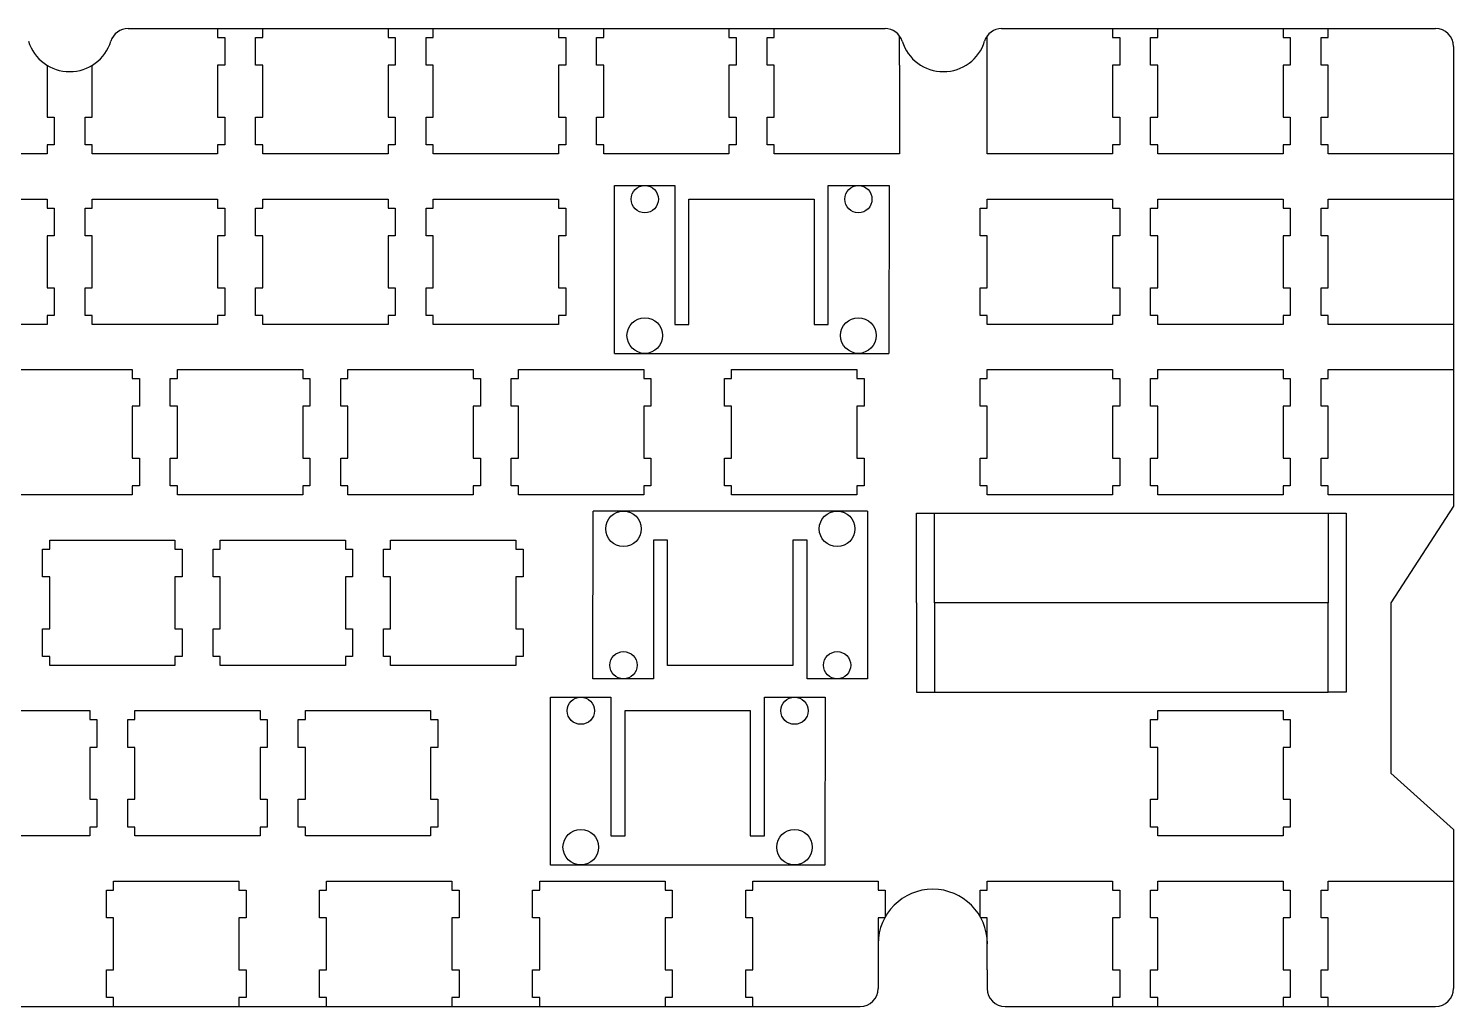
# Model space of a CAD drawing. Header units: millimetres. Extents: x 202 to 545, y 310 to 419.
# Drawn here: x 385.6 to 544.9, y 309.8 to 419 of the extents above; entities that cross this region are included whole.
import ezdxf

# ---------------------------------------------------------------- set-up
doc = ezdxf.new("R2010")
doc.units = ezdxf.units.MM

msp = doc.modelspace()

# ---------------------------------------------------------------- linework, layer by layer
at = {"color": 0}
for p, q in [((396.74, 419.03), (406.75, 419.03)), ((406.75, 419.03), (406.75, 418.03)), ((411.8, 418.03), (411.8, 419.03)), ((411.8, 419.03), (425.8, 419.03)), ((425.8, 419.03), (425.8, 418.03)), ((430.85, 418.03), (430.85, 419.03)), ((430.85, 419.03), (444.85, 419.03)), ((444.85, 419.03), (444.85, 418.03)), ((449.9, 418.03), (449.9, 419.03)), ((449.9, 419.03), (463.9, 419.03)), ((463.9, 419.03), (463.9, 418.03)), ((468.95, 418.03), (468.95, 419.03)), ((468.95, 419.03), (480.95, 419.03)), ((494.76, 419.03), (506.76, 419.03)), ((506.76, 419.03), (506.76, 418.03)), ((511.81, 418.03), (511.81, 419.03)), ((511.81, 419.03), (525.81, 419.03)), ((525.81, 419.03), (525.81, 418.03)), ((530.86, 418.03), (530.86, 419.03)), ((530.86, 419.03), (542.86, 419.03)), ((406.75, 418.03), (407.55, 418.03)), ((407.55, 418.03), (407.55, 414.93)), ((411, 414.93), (411, 418.03)), ((411, 418.03), (411.8, 418.03)), ((425.8, 418.03), (426.6, 418.03)), ((426.6, 418.03), (426.6, 414.93)), ((430.05, 414.93), (430.05, 418.03)), ((430.05, 418.03), (430.85, 418.03)), ((444.85, 418.03), (445.65, 418.03)), ((445.65, 418.03), (445.65, 414.93)), ((449.1, 414.93), (449.1, 418.03)), ((449.1, 418.03), (449.9, 418.03)), ((463.9, 418.03), (464.7, 418.03)), ((464.7, 418.03), (464.7, 414.93)), ((468.15, 414.93), (468.15, 418.03)), ((468.15, 418.03), (468.95, 418.03)), ((492.76, 409.13), (492.76, 418.22)), ((506.76, 418.03), (507.56, 418.03)), ((507.56, 418.03), (507.56, 414.93)), ((511.01, 414.93), (511.01, 418.03)), ((511.01, 418.03), (511.81, 418.03)), ((525.81, 418.03), (526.61, 418.03)), ((526.61, 418.03), (526.61, 414.93)), ((530.06, 414.93), (530.06, 418.03)), ((530.06, 418.03), (530.86, 418.03)), ((544.86, 417.03), (544.86, 365.69)), ((387.7, 414.93), (387.7, 409.13)), ((392.75, 409.13), (392.75, 414.93)), ((407.55, 414.93), (406.75, 414.93)), ((406.75, 414.93), (406.75, 409.13)), ((411.8, 414.93), (411, 414.93)), ((411.8, 409.13), (411.8, 414.93)), ((426.6, 414.93), (425.8, 414.93)), ((425.8, 414.93), (425.8, 409.13)), ((430.85, 414.93), (430.05, 414.93)), ((430.85, 409.13), (430.85, 414.93)), ((445.65, 414.93), (444.85, 414.93)), ((444.85, 414.93), (444.85, 409.13)), ((449.9, 414.93), (449.1, 414.93)), ((449.9, 409.13), (449.9, 414.93)), ((464.7, 414.93), (463.9, 414.93)), ((463.9, 414.93), (463.9, 409.13)), ((468.95, 414.93), (468.15, 414.93)), ((468.95, 409.13), (468.95, 414.93)), ((482.95, 414.93), (482.95, 409.13)), ((507.56, 414.93), (506.76, 414.93)), ((506.76, 414.93), (506.76, 409.13)), ((511.81, 414.93), (511.01, 414.93)), ((511.81, 409.13), (511.81, 414.93)), ((526.61, 414.93), (525.81, 414.93)), ((525.81, 414.93), (525.81, 409.13)), ((530.86, 414.93), (530.06, 414.93)), ((530.86, 409.13), (530.86, 414.93)), ((387.7, 409.13), (388.5, 409.13)), ((388.5, 409.13), (388.5, 406.03)), ((391.95, 406.03), (391.95, 409.13)), ((391.95, 409.13), (392.75, 409.13)), ((406.75, 409.13), (407.55, 409.13)), ((407.55, 409.13), (407.55, 406.03)), ((411, 406.03), (411, 409.13)), ((411, 409.13), (411.8, 409.13)), ((425.8, 409.13), (426.6, 409.13)), ((426.6, 409.13), (426.6, 406.03)), ((430.05, 406.03), (430.05, 409.13)), ((430.05, 409.13), (430.85, 409.13)), ((444.85, 409.13), (445.65, 409.13)), ((445.65, 409.13), (445.65, 406.03)), ((449.1, 406.03), (449.1, 409.13)), ((449.1, 409.13), (449.9, 409.13)), ((463.9, 409.13), (464.7, 409.13)), ((464.7, 409.13), (464.7, 406.03)), ((468.15, 406.03), (468.15, 409.13)), ((468.15, 409.13), (468.95, 409.13)), ((482.95, 409.13), (482.95, 405.03)), ((492.76, 405.03), (492.76, 409.13)), ((506.76, 409.13), (507.56, 409.13)), ((507.56, 409.13), (507.56, 406.03)), ((511.01, 406.03), (511.01, 409.13)), ((511.01, 409.13), (511.81, 409.13)), ((525.81, 409.13), (526.61, 409.13)), ((526.61, 409.13), (526.61, 406.03)), ((530.06, 406.03), (530.06, 409.13)), ((530.06, 409.13), (530.86, 409.13)), ((387.7, 405.03), (373.7, 405.03)), ((387.7, 406.03), (387.7, 405.03)), ((388.5, 406.03), (387.7, 406.03)), ((392.75, 406.03), (391.95, 406.03)), ((392.75, 405.03), (392.75, 406.03)), ((406.75, 405.03), (392.75, 405.03)), ((406.75, 406.03), (406.75, 405.03)), ((407.55, 406.03), (406.75, 406.03)), ((411.8, 406.03), (411, 406.03)), ((411.8, 405.03), (411.8, 406.03)), ((425.8, 405.03), (411.8, 405.03)), ((425.8, 406.03), (425.8, 405.03)), ((426.6, 406.03), (425.8, 406.03)), ((430.85, 406.03), (430.05, 406.03)), ((430.85, 405.03), (430.85, 406.03)), ((444.85, 405.03), (430.85, 405.03)), ((444.85, 406.03), (444.85, 405.03)), ((445.65, 406.03), (444.85, 406.03)), ((449.9, 406.03), (449.1, 406.03)), ((449.9, 405.03), (449.9, 406.03)), ((463.9, 405.03), (449.9, 405.03)), ((463.9, 406.03), (463.9, 405.03)), ((464.7, 406.03), (463.9, 406.03)), ((468.95, 406.03), (468.15, 406.03)), ((468.95, 405.03), (468.95, 406.03)), ((482.95, 405.03), (468.95, 405.03)), ((506.76, 405.03), (492.76, 405.03)), ((506.76, 406.03), (506.76, 405.03)), ((507.56, 406.03), (506.76, 406.03)), ((511.81, 406.03), (511.01, 406.03)), ((511.81, 405.03), (511.81, 406.03)), ((525.81, 405.03), (511.81, 405.03)), ((525.81, 406.03), (525.81, 405.03)), ((526.61, 406.03), (525.81, 406.03)), ((530.86, 406.03), (530.06, 406.03)), ((530.86, 405.03), (530.86, 406.03)), ((544.86, 405.03), (530.86, 405.03)), ((544.86, 406.03), (544.86, 405.03)), ((451.1, 382.73), (451.1, 401.49)), ((481.8, 401.49), (481.75, 382.73)), ((373.7, 399.98), (387.7, 399.98)), ((387.7, 399.98), (387.7, 398.98)), ((392.75, 398.98), (392.75, 399.98)), ((392.75, 399.98), (406.75, 399.98)), ((406.75, 399.98), (406.75, 398.98)), ((411.8, 398.98), (411.8, 399.98)), ((411.8, 399.98), (425.8, 399.98)), ((425.8, 399.98), (425.8, 398.98)), ((430.85, 398.98), (430.85, 399.98)), ((430.85, 399.98), (444.85, 399.98)), ((444.85, 399.98), (444.85, 398.98)), ((459.42, 399.98), (473.42, 399.98)), ((492.76, 398.98), (492.76, 399.98)), ((492.76, 399.98), (506.76, 399.98)), ((506.76, 399.98), (506.76, 398.98)), ((511.81, 398.98), (511.81, 399.98)), ((511.81, 399.98), (525.81, 399.98)), ((525.81, 399.98), (525.81, 398.98)), ((530.86, 398.98), (530.86, 399.98)), ((530.86, 399.98), (544.86, 399.98)), ((544.86, 399.98), (544.86, 398.98)), ((387.7, 398.98), (388.5, 398.98)), ((388.5, 398.98), (388.5, 395.88)), ((391.95, 395.88), (391.95, 398.98)), ((391.95, 398.98), (392.75, 398.98)), ((406.75, 398.98), (407.55, 398.98)), ((407.55, 398.98), (407.55, 395.88)), ((411, 395.88), (411, 398.98)), ((411, 398.98), (411.8, 398.98)), ((425.8, 398.98), (426.6, 398.98)), ((426.6, 398.98), (426.6, 395.88)), ((430.05, 395.88), (430.05, 398.98)), ((430.05, 398.98), (430.85, 398.98)), ((444.85, 398.98), (445.65, 398.98)), ((445.65, 398.98), (445.65, 395.88)), ((457.85, 398.51), (457.85, 397.71)), ((491.96, 395.88), (491.96, 398.98)), ((491.96, 398.98), (492.76, 398.98)), ((506.76, 398.98), (507.56, 398.98)), ((507.56, 398.98), (507.56, 395.88)), ((511.01, 395.88), (511.01, 398.98)), ((511.01, 398.98), (511.81, 398.98)), ((525.81, 398.98), (526.61, 398.98)), ((526.61, 398.98), (526.61, 395.88)), ((530.06, 395.88), (530.06, 398.98)), ((530.06, 398.98), (530.86, 398.98)), ((388.5, 395.88), (387.7, 395.88)), ((387.7, 395.88), (387.7, 390.08)), ((392.75, 395.88), (391.95, 395.88)), ((392.75, 390.08), (392.75, 395.88)), ((407.55, 395.88), (406.75, 395.88)), ((406.75, 395.88), (406.75, 390.08)), ((411.8, 395.88), (411, 395.88)), ((411.8, 390.08), (411.8, 395.88)), ((426.6, 395.88), (425.8, 395.88)), ((425.8, 395.88), (425.8, 390.08)), ((430.85, 395.88), (430.05, 395.88)), ((430.85, 390.08), (430.85, 395.88)), ((445.65, 395.88), (444.85, 395.88)), ((444.85, 395.88), (444.85, 390.08)), ((492.76, 395.88), (491.96, 395.88)), ((492.76, 390.08), (492.76, 395.88)), ((507.56, 395.88), (506.76, 395.88)), ((506.76, 395.88), (506.76, 390.08)), ((511.81, 395.88), (511.01, 395.88)), ((511.81, 390.08), (511.81, 395.88)), ((526.61, 395.88), (525.81, 395.88)), ((525.81, 395.88), (525.81, 390.08)), ((530.86, 395.88), (530.06, 395.88)), ((530.86, 390.08), (530.86, 395.88)), ((544.86, 395.88), (544.86, 390.08)), ((387.7, 390.08), (388.5, 390.08)), ((388.5, 390.08), (388.5, 386.98)), ((391.95, 386.98), (391.95, 390.08)), ((391.95, 390.08), (392.75, 390.08)), ((406.75, 390.08), (407.55, 390.08)), ((407.55, 390.08), (407.55, 386.98)), ((411, 386.98), (411, 390.08)), ((411, 390.08), (411.8, 390.08)), ((425.8, 390.08), (426.6, 390.08)), ((426.6, 390.08), (426.6, 386.98)), ((430.05, 386.98), (430.05, 390.08)), ((430.05, 390.08), (430.85, 390.08)), ((444.85, 390.08), (445.65, 390.08)), ((445.65, 390.08), (445.65, 386.98)), ((491.96, 386.98), (491.96, 390.08)), ((491.96, 390.08), (492.76, 390.08)), ((506.76, 390.08), (507.56, 390.08)), ((507.56, 390.08), (507.56, 386.98)), ((511.01, 386.98), (511.01, 390.08)), ((511.01, 390.08), (511.81, 390.08)), ((525.81, 390.08), (526.61, 390.08)), ((526.61, 390.08), (526.61, 386.98)), ((530.06, 386.98), (530.06, 390.08)), ((530.06, 390.08), (530.86, 390.08)), ((387.7, 386.98), (387.7, 385.98)), ((388.5, 386.98), (387.7, 386.98)), ((392.75, 386.98), (391.95, 386.98)), ((392.75, 385.98), (392.75, 386.98)), ((406.75, 386.98), (406.75, 385.98)), ((407.55, 386.98), (406.75, 386.98)), ((411.8, 386.98), (411, 386.98)), ((411.8, 385.98), (411.8, 386.98)), ((425.8, 386.98), (425.8, 385.98)), ((426.6, 386.98), (425.8, 386.98)), ((430.85, 386.98), (430.05, 386.98)), ((430.85, 385.98), (430.85, 386.98)), ((444.85, 386.98), (444.85, 385.98)), ((445.65, 386.98), (444.85, 386.98)), ((492.76, 386.98), (491.96, 386.98)), ((492.76, 385.98), (492.76, 386.98)), ((506.76, 386.98), (506.76, 385.98)), ((507.56, 386.98), (506.76, 386.98)), ((511.81, 386.98), (511.01, 386.98)), ((511.81, 385.98), (511.81, 386.98)), ((525.81, 386.98), (525.81, 385.98)), ((526.61, 386.98), (525.81, 386.98)), ((530.86, 386.98), (530.06, 386.98)), ((530.86, 385.98), (530.86, 386.98)), ((544.86, 386.98), (544.86, 385.98)), ((387.7, 385.98), (373.7, 385.98)), ((406.75, 385.98), (392.75, 385.98)), ((425.8, 385.98), (411.8, 385.98)), ((444.85, 385.98), (430.85, 385.98)), ((506.76, 385.98), (492.76, 385.98)), ((525.81, 385.98), (511.81, 385.98)), ((544.86, 385.98), (530.86, 385.98)), ((383.22, 380.93), (397.22, 380.93)), ((397.22, 380.93), (397.22, 379.93)), ((402.27, 379.93), (402.27, 380.93)), ((402.27, 380.93), (416.27, 380.93)), ((416.27, 380.93), (416.27, 379.93)), ((421.32, 379.93), (421.32, 380.93)), ((421.32, 380.93), (435.32, 380.93)), ((435.32, 380.93), (435.32, 379.93)), ((440.37, 379.93), (440.37, 380.93)), ((440.37, 380.93), (454.37, 380.93)), ((454.37, 380.93), (454.37, 379.93)), ((464.19, 379.93), (464.19, 380.93)), ((464.19, 380.93), (478.19, 380.93)), ((478.19, 380.93), (478.19, 379.93)), ((492.76, 379.93), (492.76, 380.93)), ((492.76, 380.93), (506.76, 380.93)), ((506.76, 380.93), (506.76, 379.93)), ((511.81, 379.93), (511.81, 380.93)), ((511.81, 380.93), (525.81, 380.93)), ((525.81, 380.93), (525.81, 379.93)), ((530.86, 379.93), (530.86, 380.93)), ((530.86, 380.93), (544.86, 380.93)), ((544.86, 380.93), (544.86, 379.93)), ((397.22, 379.93), (398.02, 379.93)), ((398.02, 379.93), (398.02, 376.83)), ((401.47, 376.83), (401.47, 379.93)), ((401.47, 379.93), (402.27, 379.93)), ((416.27, 379.93), (417.07, 379.93)), ((417.07, 379.93), (417.07, 376.83)), ((420.52, 376.83), (420.52, 379.93)), ((420.52, 379.93), (421.32, 379.93)), ((435.32, 379.93), (436.12, 379.93)), ((436.12, 379.93), (436.12, 376.83)), ((439.57, 376.83), (439.57, 379.93)), ((439.57, 379.93), (440.37, 379.93)), ((454.37, 379.93), (455.17, 379.93)), ((455.17, 379.93), (455.17, 376.83)), ((463.39, 376.83), (463.39, 379.93)), ((463.39, 379.93), (464.19, 379.93)), ((478.19, 379.93), (478.99, 379.93)), ((478.99, 379.93), (478.99, 376.83)), ((491.96, 376.83), (491.96, 379.93)), ((491.96, 379.93), (492.76, 379.93)), ((506.76, 379.93), (507.56, 379.93)), ((507.56, 379.93), (507.56, 376.83)), ((511.01, 376.83), (511.01, 379.93)), ((511.01, 379.93), (511.81, 379.93)), ((525.81, 379.93), (526.61, 379.93)), ((526.61, 379.93), (526.61, 376.83)), ((530.06, 376.83), (530.06, 379.93)), ((530.06, 379.93), (530.86, 379.93)), ((398.02, 376.83), (397.22, 376.83)), ((397.22, 376.83), (397.22, 371.03)), ((402.27, 376.83), (401.47, 376.83)), ((402.27, 371.03), (402.27, 376.83)), ((417.07, 376.83), (416.27, 376.83)), ((416.27, 376.83), (416.27, 371.03)), ((421.32, 376.83), (420.52, 376.83)), ((421.32, 371.03), (421.32, 376.83)), ((436.12, 376.83), (435.32, 376.83)), ((435.32, 376.83), (435.32, 371.03)), ((440.37, 376.83), (439.57, 376.83)), ((440.37, 371.03), (440.37, 376.83)), ((455.17, 376.83), (454.37, 376.83)), ((454.37, 376.83), (454.37, 371.03)), ((464.19, 376.83), (463.39, 376.83)), ((464.19, 371.03), (464.19, 376.83)), ((478.99, 376.83), (478.19, 376.83)), ((478.19, 376.83), (478.19, 371.03)), ((492.76, 376.83), (491.96, 376.83)), ((492.76, 371.03), (492.76, 376.83)), ((507.56, 376.83), (506.76, 376.83)), ((506.76, 376.83), (506.76, 371.03)), ((511.81, 376.83), (511.01, 376.83)), ((511.81, 371.03), (511.81, 376.83)), ((526.61, 376.83), (525.81, 376.83)), ((525.81, 376.83), (525.81, 371.03)), ((530.86, 376.83), (530.06, 376.83)), ((530.86, 371.03), (530.86, 376.83)), ((397.22, 371.03), (398.02, 371.03)), ((398.02, 371.03), (398.02, 367.93)), ((401.47, 367.93), (401.47, 371.03)), ((401.47, 371.03), (402.27, 371.03)), ((416.27, 371.03), (417.07, 371.03)), ((417.07, 371.03), (417.07, 367.93)), ((420.52, 367.93), (420.52, 371.03)), ((420.52, 371.03), (421.32, 371.03)), ((435.32, 371.03), (436.12, 371.03)), ((436.12, 371.03), (436.12, 367.93)), ((439.57, 367.93), (439.57, 371.03)), ((439.57, 371.03), (440.37, 371.03)), ((454.37, 371.03), (455.17, 371.03)), ((455.17, 371.03), (455.17, 367.93)), ((463.39, 367.93), (463.39, 371.03)), ((463.39, 371.03), (464.19, 371.03)), ((478.19, 371.03), (478.99, 371.03)), ((478.99, 371.03), (478.99, 367.93)), ((491.96, 367.93), (491.96, 371.03)), ((491.96, 371.03), (492.76, 371.03)), ((506.76, 371.03), (507.56, 371.03)), ((507.56, 371.03), (507.56, 367.93)), ((511.01, 367.93), (511.01, 371.03)), ((511.01, 371.03), (511.81, 371.03)), ((525.81, 371.03), (526.61, 371.03)), ((526.61, 371.03), (526.61, 367.93)), ((530.06, 367.93), (530.06, 371.03)), ((530.06, 371.03), (530.86, 371.03)), ((397.22, 367.93), (397.22, 366.93)), ((398.02, 367.93), (397.22, 367.93)), ((402.27, 367.93), (401.47, 367.93)), ((402.27, 366.93), (402.27, 367.93)), ((416.27, 367.93), (416.27, 366.93)), ((417.07, 367.93), (416.27, 367.93)), ((421.32, 367.93), (420.52, 367.93)), ((421.32, 366.93), (421.32, 367.93)), ((435.32, 367.93), (435.32, 366.93)), ((436.12, 367.93), (435.32, 367.93)), ((440.37, 367.93), (439.57, 367.93)), ((440.37, 366.93), (440.37, 367.93)), ((454.37, 367.93), (454.37, 366.93)), ((455.17, 367.93), (454.37, 367.93)), ((464.19, 367.93), (463.39, 367.93)), ((464.19, 366.93), (464.19, 367.93)), ((478.19, 367.93), (478.19, 366.93)), ((478.99, 367.93), (478.19, 367.93)), ((492.76, 367.93), (491.96, 367.93)), ((492.76, 366.93), (492.76, 367.93)), ((506.76, 367.93), (506.76, 366.93)), ((507.56, 367.93), (506.76, 367.93)), ((511.81, 367.93), (511.01, 367.93)), ((511.81, 366.93), (511.81, 367.93)), ((525.81, 367.93), (525.81, 366.93)), ((526.61, 367.93), (525.81, 367.93)), ((530.86, 367.93), (530.06, 367.93)), ((530.86, 366.93), (530.86, 367.93)), ((544.86, 367.93), (544.86, 366.93)), ((397.22, 366.93), (383.22, 366.93)), ((416.27, 366.93), (402.27, 366.93)), ((435.32, 366.93), (421.32, 366.93)), ((454.37, 366.93), (440.37, 366.93)), ((478.19, 366.93), (464.19, 366.93)), ((506.76, 366.93), (492.76, 366.93)), ((525.81, 366.93), (511.81, 366.93)), ((544.86, 366.93), (530.86, 366.93)), ((448.67, 346.37), (448.72, 365.13)), ((479.37, 365.13), (479.37, 346.37)), ((387.99, 360.88), (387.99, 361.88)), ((387.99, 361.88), (401.99, 361.88)), ((401.99, 361.88), (401.99, 360.88)), ((407.04, 360.88), (407.04, 361.88)), ((407.04, 361.88), (421.04, 361.88)), ((421.04, 361.88), (421.04, 360.88)), ((426.09, 360.88), (426.09, 361.88)), ((426.09, 361.88), (440.09, 361.88)), ((440.09, 361.88), (440.09, 360.88)), ((387.19, 357.78), (387.19, 360.88)), ((387.19, 360.88), (387.99, 360.88)), ((401.99, 360.88), (402.79, 360.88)), ((402.79, 360.88), (402.79, 357.78)), ((406.24, 357.78), (406.24, 360.88)), ((406.24, 360.88), (407.04, 360.88)), ((421.04, 360.88), (421.84, 360.88)), ((421.84, 360.88), (421.84, 357.78)), ((425.29, 357.78), (425.29, 360.88)), ((425.29, 360.88), (426.09, 360.88)), ((440.09, 360.88), (440.89, 360.88)), ((440.89, 360.88), (440.89, 357.78)), ((387.99, 357.78), (387.19, 357.78)), ((387.99, 351.98), (387.99, 357.78)), ((402.79, 357.78), (401.99, 357.78)), ((401.99, 357.78), (401.99, 351.98)), ((407.04, 357.78), (406.24, 357.78)), ((407.04, 351.98), (407.04, 357.78)), ((421.84, 357.78), (421.04, 357.78)), ((421.04, 357.78), (421.04, 351.98)), ((426.09, 357.78), (425.29, 357.78)), ((426.09, 351.98), (426.09, 357.78)), ((440.89, 357.78), (440.09, 357.78)), ((440.09, 357.78), (440.09, 351.98)), ((387.19, 348.88), (387.19, 351.98)), ((387.19, 351.98), (387.99, 351.98)), ((401.99, 351.98), (402.79, 351.98)), ((402.79, 351.98), (402.79, 348.88)), ((406.24, 348.88), (406.24, 351.98)), ((406.24, 351.98), (407.04, 351.98)), ((421.04, 351.98), (421.84, 351.98)), ((421.84, 351.98), (421.84, 348.88)), ((425.29, 348.88), (425.29, 351.98)), ((425.29, 351.98), (426.09, 351.98)), ((440.09, 351.98), (440.89, 351.98)), ((440.89, 351.98), (440.89, 348.88)), ((387.99, 348.88), (387.19, 348.88)), ((387.99, 347.88), (387.99, 348.88)), ((401.99, 348.88), (401.99, 347.88)), ((402.79, 348.88), (401.99, 348.88)), ((407.04, 348.88), (406.24, 348.88)), ((407.04, 347.88), (407.04, 348.88)), ((421.04, 348.88), (421.04, 347.88)), ((421.84, 348.88), (421.04, 348.88)), ((426.09, 348.88), (425.29, 348.88)), ((426.09, 347.88), (426.09, 348.88)), ((440.09, 348.88), (440.09, 347.88)), ((440.89, 348.88), (440.09, 348.88)), ((472.62, 349.35), (472.62, 350.15)), ((401.99, 347.88), (387.99, 347.88)), ((421.04, 347.88), (407.04, 347.88)), ((440.09, 347.88), (426.09, 347.88)), ((471.04, 347.88), (457.04, 347.88)), ((443.96, 325.58), (443.96, 344.34)), ((474.65, 344.34), (474.61, 325.58)), ((378.46, 342.83), (392.46, 342.83)), ((392.46, 342.83), (392.46, 341.83)), ((397.51, 341.83), (397.51, 342.83)), ((397.51, 342.83), (411.51, 342.83)), ((411.51, 342.83), (411.51, 341.83)), ((416.56, 341.83), (416.56, 342.83)), ((416.56, 342.83), (430.56, 342.83)), ((430.56, 342.83), (430.56, 341.83)), ((452.28, 342.83), (466.28, 342.83)), ((511.81, 341.83), (511.81, 342.83)), ((511.81, 342.83), (525.81, 342.83)), ((525.81, 342.83), (525.81, 341.83)), ((392.46, 341.83), (393.26, 341.83)), ((393.26, 341.83), (393.26, 338.73)), ((396.71, 338.73), (396.71, 341.83)), ((396.71, 341.83), (397.51, 341.83)), ((411.51, 341.83), (412.31, 341.83)), ((412.31, 341.83), (412.31, 338.73)), ((415.76, 338.73), (415.76, 341.83)), ((415.76, 341.83), (416.56, 341.83)), ((430.56, 341.83), (431.36, 341.83)), ((431.36, 341.83), (431.36, 338.73)), ((450.7, 341.36), (450.7, 340.56)), ((511.01, 338.73), (511.01, 341.83)), ((511.01, 341.83), (511.81, 341.83)), ((525.81, 341.83), (526.61, 341.83)), ((526.61, 341.83), (526.61, 338.73)), ((393.26, 338.73), (392.46, 338.73)), ((392.46, 338.73), (392.46, 332.93)), ((397.51, 338.73), (396.71, 338.73)), ((397.51, 332.93), (397.51, 338.73)), ((412.31, 338.73), (411.51, 338.73)), ((411.51, 338.73), (411.51, 332.93)), ((416.56, 338.73), (415.76, 338.73)), ((416.56, 332.93), (416.56, 338.73)), ((431.36, 338.73), (430.56, 338.73)), ((430.56, 338.73), (430.56, 332.93)), ((511.81, 338.73), (511.01, 338.73)), ((511.81, 332.93), (511.81, 338.73)), ((526.61, 338.73), (525.81, 338.73)), ((525.81, 338.73), (525.81, 332.93)), ((392.46, 332.93), (393.26, 332.93)), ((393.26, 332.93), (393.26, 329.83)), ((396.71, 329.83), (396.71, 332.93)), ((396.71, 332.93), (397.51, 332.93)), ((411.51, 332.93), (412.31, 332.93)), ((412.31, 332.93), (412.31, 329.83)), ((415.76, 329.83), (415.76, 332.93)), ((415.76, 332.93), (416.56, 332.93)), ((430.56, 332.93), (431.36, 332.93)), ((431.36, 332.93), (431.36, 329.83)), ((511.01, 329.83), (511.01, 332.93)), ((511.01, 332.93), (511.81, 332.93)), ((525.81, 332.93), (526.61, 332.93)), ((526.61, 332.93), (526.61, 329.83)), ((392.46, 329.83), (392.46, 328.83)), ((393.26, 329.83), (392.46, 329.83)), ((397.51, 329.83), (396.71, 329.83)), ((397.51, 328.83), (397.51, 329.83)), ((411.51, 329.83), (411.51, 328.83)), ((412.31, 329.83), (411.51, 329.83)), ((416.56, 329.83), (415.76, 329.83)), ((416.56, 328.83), (416.56, 329.83)), ((430.56, 329.83), (430.56, 328.83)), ((431.36, 329.83), (430.56, 329.83)), ((511.81, 329.83), (511.01, 329.83)), ((511.81, 328.83), (511.81, 329.83)), ((525.81, 329.83), (525.81, 328.83)), ((526.61, 329.83), (525.81, 329.83)), ((392.46, 328.83), (378.46, 328.83)), ((411.51, 328.83), (397.51, 328.83)), ((430.56, 328.83), (416.56, 328.83)), ((525.81, 328.83), (511.81, 328.83)), ((544.86, 329.55), (544.86, 311.78)), ((395.13, 322.78), (395.13, 323.78)), ((395.13, 323.78), (409.13, 323.78)), ((409.13, 323.78), (409.13, 322.78)), ((418.94, 322.78), (418.94, 323.78)), ((418.94, 323.78), (432.94, 323.78)), ((432.94, 323.78), (432.94, 322.78)), ((442.76, 322.78), (442.76, 323.78)), ((442.76, 323.78), (456.76, 323.78)), ((456.76, 323.78), (456.76, 322.78)), ((466.57, 322.78), (466.57, 323.78)), ((466.57, 323.78), (480.57, 323.78)), ((480.57, 323.78), (480.57, 322.78)), ((492.76, 322.78), (492.76, 323.78)), ((492.76, 323.78), (506.76, 323.78)), ((506.76, 323.78), (506.76, 322.78)), ((511.81, 322.78), (511.81, 323.78)), ((511.81, 323.78), (525.81, 323.78)), ((525.81, 323.78), (525.81, 322.78)), ((530.86, 322.78), (530.86, 323.78)), ((530.86, 323.78), (544.86, 323.78)), ((544.86, 323.78), (544.86, 322.78)), ((394.33, 319.68), (394.33, 322.78)), ((394.33, 322.78), (395.13, 322.78)), ((409.13, 322.78), (409.93, 322.78)), ((409.93, 322.78), (409.93, 319.68)), ((418.14, 319.68), (418.14, 322.78)), ((418.14, 322.78), (418.94, 322.78)), ((432.94, 322.78), (433.74, 322.78)), ((433.74, 322.78), (433.74, 319.68)), ((441.96, 319.68), (441.96, 322.78)), ((441.96, 322.78), (442.76, 322.78)), ((456.76, 322.78), (457.56, 322.78)), ((457.56, 322.78), (457.56, 319.68)), ((465.77, 319.68), (465.77, 322.78)), ((465.77, 322.78), (466.57, 322.78)), ((480.57, 322.78), (481.37, 322.78)), ((481.37, 322.78), (481.37, 319.8)), ((491.96, 319.8), (491.96, 322.78)), ((491.96, 322.78), (492.76, 322.78)), ((506.76, 322.78), (507.56, 322.78)), ((507.56, 322.78), (507.56, 319.68)), ((511.01, 319.68), (511.01, 322.78)), ((511.01, 322.78), (511.81, 322.78)), ((525.81, 322.78), (526.61, 322.78)), ((526.61, 322.78), (526.61, 319.68)), ((530.06, 319.68), (530.06, 322.78)), ((530.06, 322.78), (530.86, 322.78)), ((395.13, 319.68), (394.33, 319.68)), ((395.13, 313.88), (395.13, 319.68)), ((409.93, 319.68), (409.13, 319.68)), ((409.13, 319.68), (409.13, 313.88)), ((418.94, 319.68), (418.14, 319.68)), ((418.94, 313.88), (418.94, 319.68)), ((433.74, 319.68), (432.94, 319.68)), ((432.94, 319.68), (432.94, 313.88)), ((442.76, 319.68), (441.96, 319.68)), ((442.76, 313.88), (442.76, 319.68)), ((457.56, 319.68), (456.76, 319.68)), ((456.76, 319.68), (456.76, 313.88)), ((466.57, 319.68), (465.77, 319.68)), ((466.57, 313.88), (466.57, 319.68)), ((481.3, 319.68), (480.57, 319.68)), ((480.57, 319.68), (480.57, 313.88)), ((492.76, 319.68), (492.03, 319.68)), ((492.76, 313.88), (492.76, 319.68)), ((507.56, 319.68), (506.76, 319.68)), ((506.76, 319.68), (506.76, 313.88)), ((511.81, 319.68), (511.01, 319.68)), ((511.81, 313.88), (511.81, 319.68)), ((526.61, 319.68), (525.81, 319.68)), ((525.81, 319.68), (525.81, 313.88)), ((530.86, 319.68), (530.06, 319.68)), ((530.86, 313.88), (530.86, 319.68)), ((544.86, 319.68), (544.86, 313.88)), ((394.33, 310.78), (394.33, 313.88)), ((394.33, 313.88), (395.13, 313.88)), ((409.13, 313.88), (409.93, 313.88)), ((409.93, 313.88), (409.93, 310.78)), ((418.14, 310.78), (418.14, 313.88)), ((418.14, 313.88), (418.94, 313.88)), ((432.94, 313.88), (433.74, 313.88)), ((433.74, 313.88), (433.74, 310.78)), ((441.96, 310.78), (441.96, 313.88)), ((441.96, 313.88), (442.76, 313.88)), ((456.76, 313.88), (457.56, 313.88)), ((457.56, 313.88), (457.56, 310.78)), ((465.77, 310.78), (465.77, 313.88)), ((465.77, 313.88), (466.57, 313.88)), ((506.76, 313.88), (507.56, 313.88)), ((507.56, 313.88), (507.56, 310.78)), ((511.01, 310.78), (511.01, 313.88)), ((511.01, 313.88), (511.81, 313.88)), ((525.81, 313.88), (526.61, 313.88)), ((526.61, 313.88), (526.61, 310.78)), ((530.06, 310.78), (530.06, 313.88)), ((530.06, 313.88), (530.86, 313.88)), ((395.13, 310.78), (394.33, 310.78)), ((395.13, 309.78), (395.13, 310.78)), ((409.13, 310.78), (409.13, 309.78)), ((409.93, 310.78), (409.13, 310.78)), ((418.94, 310.78), (418.14, 310.78)), ((418.94, 309.78), (418.94, 310.78)), ((432.94, 310.78), (432.94, 309.78)), ((433.74, 310.78), (432.94, 310.78)), ((442.76, 310.78), (441.96, 310.78)), ((442.76, 309.78), (442.76, 310.78)), ((456.76, 310.78), (456.76, 309.78)), ((457.56, 310.78), (456.76, 310.78)), ((466.57, 310.78), (465.77, 310.78)), ((466.57, 309.78), (466.57, 310.78)), ((506.76, 310.78), (506.76, 309.78)), ((507.56, 310.78), (506.76, 310.78)), ((511.81, 310.78), (511.01, 310.78)), ((511.81, 309.78), (511.81, 310.78)), ((525.81, 310.78), (525.81, 309.78)), ((526.61, 310.78), (525.81, 310.78)), ((530.86, 310.78), (530.06, 310.78)), ((530.86, 309.78), (530.86, 310.78))]:
    msp.add_line(p, q, dxfattribs=at)
at = {"linetype": 'Continuous'}
for p, q in [((396.74, 419.03), (481.34, 419.03)), ((494.37, 419.03), (542.86, 419.03)), ((482.95, 414.93), (482.95, 418.22)), ((451.1, 401.49), (457.85, 401.49)), ((457.85, 401.49), (457.85, 385.98)), ((475, 401.49), (481.8, 401.49)), ((475, 385.98), (475, 401.49)), ((459.42, 385.98), (459.42, 399.98)), ((473.42, 399.98), (473.42, 385.98)), ((457.85, 385.98), (459.42, 385.98)), ((473.42, 385.98), (475, 385.98)), ((451.1, 382.74), (481.75, 382.74)), ((479.37, 365.12), (448.72, 365.12)), ((484.86, 354.88), (484.86, 364.88)), ((484.86, 364.88), (486.86, 364.88)), ((486.86, 364.88), (530.86, 364.88)), ((486.86, 354.88), (486.86, 364.88)), ((530.86, 364.88), (530.86, 354.88)), ((530.86, 364.88), (532.86, 364.88)), ((532.86, 364.88), (532.86, 344.88)), ((544.86, 365.69), (537.86, 354.88)), ((457.04, 361.88), (455.47, 361.88)), ((455.47, 361.88), (455.47, 346.37)), ((457.04, 347.88), (457.04, 361.88)), ((472.62, 361.88), (471.04, 361.88)), ((471.04, 361.88), (471.04, 347.88)), ((472.62, 346.37), (472.62, 361.88)), ((484.86, 354.88), (484.86, 344.88)), ((486.86, 354.88), (486.86, 344.88)), ((530.86, 354.88), (486.86, 354.88)), ((530.86, 344.88), (530.86, 354.88)), ((537.86, 354.88), (537.86, 335.83)), ((455.47, 346.37), (448.67, 346.37)), ((479.37, 346.37), (472.62, 346.37)), ((443.96, 344.34), (450.7, 344.34)), ((450.7, 344.34), (450.7, 328.83)), ((467.85, 344.34), (474.65, 344.34)), ((467.85, 328.83), (467.85, 344.34)), ((484.86, 344.88), (486.86, 344.88)), ((486.86, 344.88), (530.86, 344.88)), ((532.86, 344.88), (530.86, 344.88)), ((452.28, 328.83), (452.28, 342.83)), ((466.28, 342.83), (466.28, 328.83)), ((537.86, 335.83), (544.86, 329.55)), ((450.7, 328.83), (452.28, 328.83)), ((466.28, 328.83), (467.85, 328.83)), ((443.96, 325.59), (474.61, 325.59)), ((480.57, 313.88), (480.57, 311.78)), ((492.76, 313.88), (492.76, 311.78)), ((382.26, 309.78), (478.57, 309.78)), ((494.76, 309.78), (542.86, 309.78))]:
    msp.add_line(p, q, dxfattribs=at)
for centre, radius in [((454.49, 399.97), 1.52), ((478.36, 399.97), 1.52), ((454.49, 384.73), 1.99), ((478.36, 384.73), 1.99), ((452.11, 363.14), 1.99), ((475.98, 363.14), 1.99), ((452.11, 347.9), 1.52), ((475.98, 347.9), 1.52), ((447.34, 342.82), 1.52), ((471.22, 342.82), 1.52), ((447.34, 327.58), 1.99), ((471.22, 327.58), 1.99)]:
    msp.add_circle(centre, radius, dxfattribs=at)
for centre, radius, start, end in [((396.74, 417.03), 2, 90, 162.9361), ((481.34, 417.03), 2, 17.064, 90), ((494.37, 417.03), 2, 90, 162.936), ((542.86, 417.03), 2, 0, 90), ((390.22, 419.03), 4.82, 197.0639, 342.9361), ((487.86, 419.03), 4.82, 197.064, 342.936), ((486.67, 316.78), 6.1, 0, 180), ((478.57, 311.78), 2, 270, 0), ((494.76, 311.78), 2, 180, 270), ((542.86, 311.78), 2, 270, 0)]:
    msp.add_arc(centre, radius, start, end, dxfattribs=at)

doc.saveas('drawing.dxf')
